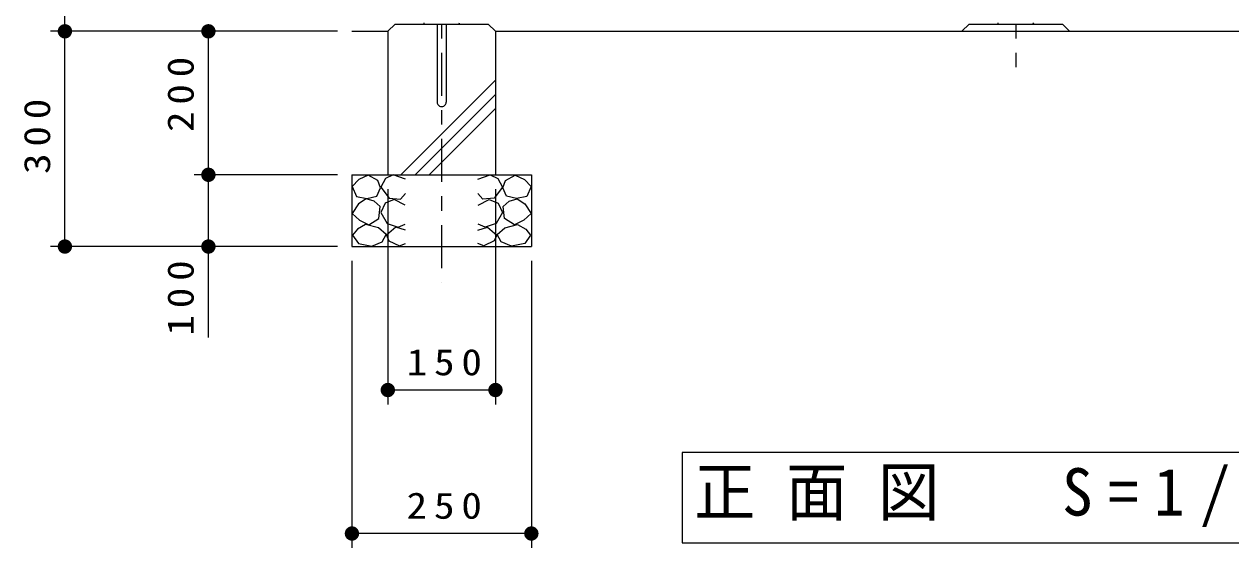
# Model space of a CAD drawing. Units: millimetres on the paper, scale 1:20. Extents: x -365 to 12, y -47 to 257.
# Drawn here: x -322.6 to -238.5, y 62.1 to 98.6 of the extents above; entities that cross this region are included whole.
import ezdxf

# ---------------------------------------------------------------- set-up
doc = ezdxf.new("R2010")
doc.units = ezdxf.units.MM
doc.linetypes.add('USER2', pattern=[6, 3, -1, 1, -1])
doc.layers.add('LY_1', color=7, linetype='Continuous', lineweight=25)
doc.styles.add('ＭＳ ゴシック', font='')
doc.styles.get('ＭＳ ゴシック').set_extended_font_data('MS Gothic')

# ---------------------------------------------------------------- blocks, each defined once
blk = doc.blocks.new('filled_dot')
at = {"color": 0, "linetype": 'Continuous', "lineweight": -2, "const_width": 1.25}
blk.add_lwpolyline([(-0.625, 0, 1), (0.625, 0, 1)], format="xyb", close=True, dxfattribs=at)

msp = doc.modelspace()

# ---------------------------------------------------------------- linework, layer by layer
at = {"layer": 'LY_1', "linetype": 'USER2', "lineweight": 13}
for p, q in [((-293.479, 138.586), (-293.479, 80.586)), ((-253.479, 138.586), (-253.479, 95.586))]:
    msp.add_line(p, q, dxfattribs=at)
at = {"layer": 'LY_1', "lineweight": 13}
for p, q in [((-319.729, 98.086), (-319.729, 136.086)), ((-300.729, 98.086), (-320.729, 98.086)), ((-319.729, 83.086), (-319.729, 98.086)), ((-309.729, 88.086), (-309.729, 98.086)), ((-296.323, 88.086), (-289.729, 94.68)), ((-295.333, 88.086), (-289.729, 93.69)), ((-294.343, 88.086), (-289.729, 92.701)), ((-300.729, 88.086), (-310.729, 88.086)), ((-309.729, 76.74), (-309.729, 88.086)), ((-297.229, 87.086), (-297.229, 72.086)), ((-289.729, 87.086), (-289.729, 72.086)), ((-300.729, 83.086), (-320.729, 83.086)), ((-299.729, 82.086), (-299.729, 62.086)), ((-287.229, 82.086), (-287.229, 62.086)), ((-289.729, 73.086), (-297.229, 73.086)), ((-230.229, 68.736), (-276.729, 68.736)), ((-276.729, 68.736), (-276.729, 62.436)), ((-287.229, 63.086), (-299.729, 63.086)), ((-276.729, 62.436), (-230.229, 62.436))]:
    msp.add_line(p, q, dxfattribs=at)
at = {"layer": 'LY_1'}
for p, q in [((-297.228, 98.086), (-296.728, 98.586)), ((-296.729, 98.586), (-290.229, 98.586)), ((-293.796, 98.586), (-293.796, 93.154)), ((-293.161, 98.586), (-293.161, 93.154)), ((-290.228, 98.586), (-289.729, 98.086)), ((-257.228, 98.086), (-256.728, 98.586)), ((-256.729, 98.586), (-250.229, 98.586)), ((-250.228, 98.586), (-249.728, 98.086)), ((-299.729, 98.086), (-297.229, 98.086)), ((-297.229, 98.086), (-297.229, 88.086)), ((-289.729, 98.086), (-208.478, 98.086)), ((-289.729, 98.086), (-289.729, 88.086)), ((-299.729, 88.086), (-299.729, 83.086)), ((-299.729, 88.086), (-287.229, 88.086)), ((-287.229, 88.086), (-287.229, 83.086)), ((-299.729, 83.086), (-287.229, 83.086))]:
    msp.add_line(p, q, dxfattribs=at)
for points in [[(-298.606, 88.056), (-299.24, 87.755), (-299.715, 87.28), (-299.414, 86.583), (-298.685, 86.44), (-297.988, 86.599), (-297.735, 87.185), (-297.925, 87.692)], [(-288.351, 88.056), (-287.717, 87.755), (-287.242, 87.28), (-287.543, 86.583), (-288.272, 86.44), (-288.969, 86.599), (-289.222, 87.185), (-289.032, 87.692)], [(-298.733, 86.409), (-299.271, 86.06), (-299.715, 85.379), (-299.208, 84.919), (-298.543, 84.603), (-297.846, 85.046), (-297.766, 85.886), (-298.174, 86.248)], [(-288.224, 86.409), (-287.686, 86.06), (-287.242, 85.379), (-287.749, 84.919), (-288.414, 84.603), (-289.111, 85.046), (-289.191, 85.886), (-288.783, 86.248)], [(-298.774, 84.612), (-299.343, 84.293), (-299.68, 83.87), (-299.277, 83.304), (-298.334, 83.101), (-297.618, 83.42), (-297.345, 83.925), (-297.884, 84.381)], [(-288.183, 84.612), (-287.614, 84.293), (-287.277, 83.87), (-287.68, 83.304), (-288.623, 83.101), (-289.339, 83.42), (-289.612, 83.925), (-289.073, 84.381)]]:
    msp.add_lwpolyline(points, close=True, dxfattribs=at)
for points in [[(-296.008, 87.771), (-296.863, 88.088), (-297.402, 87.819), (-297.719, 87.217), (-297.133, 86.456), (-296.356, 86.393), (-296.008, 86.789)], [(-290.949, 87.771), (-290.094, 88.088), (-289.555, 87.819), (-289.238, 87.217), (-289.824, 86.456), (-290.601, 86.393), (-290.949, 86.789)], [(-296.024, 85.965), (-296.784, 86.361), (-297.418, 86.108), (-297.719, 85.458), (-297.275, 84.682), (-296.515, 84.444), (-296.024, 84.65)], [(-290.933, 85.965), (-290.173, 86.361), (-289.539, 86.108), (-289.238, 85.458), (-289.682, 84.682), (-290.442, 84.444), (-290.933, 84.65)], [(-296.008, 84.238), (-296.673, 84.444), (-297.323, 83.89), (-297.149, 83.494), (-296.42, 83.129), (-296.008, 83.288)], [(-290.949, 84.238), (-290.284, 84.444), (-289.634, 83.89), (-289.808, 83.494), (-290.537, 83.129), (-290.949, 83.288)]]:
    msp.add_lwpolyline(points, dxfattribs=at)
for centre, radius, start, end in [((-294.629, 98.686), 0.1, 179.99998, 270.00002), ((-292.329, 98.686), 0.1, 270.00002, 0), ((-254.629, 98.686), 0.1, 179.99998, 270.00002), ((-252.329, 98.686), 0.1, 270.00002, 0), ((-293.479, 93.154), 0.318, 179.99998, 0)]:
    msp.add_arc(centre, radius, start, end, dxfattribs=at)

# ---------------------------------------------------------------- block references
at = {"layer": 'LY_1', "lineweight": 13, "xscale": 0.4, "yscale": 0.4}
for p, rotation in [((-319.729, 98.086), 270), ((-309.729, 98.086), 270), ((-309.729, 88.086), 270), ((-319.729, 83.086), 90), ((-309.729, 83.086), 90), ((-289.729, 73.086), 180), ((-287.229, 63.086), 180)]:
    msp.add_blockref('filled_dot', p, dxfattribs=dict(at, rotation=rotation))
for p in [(-297.229, 73.086), (-299.729, 63.086)]:
    msp.add_blockref('filled_dot', p, dxfattribs=at)

# ---------------------------------------------------------------- texts
at = {"layer": 'LY_1', "char_height": 1.833, "attachment_point": 8, "rotation": 90, "style": 'ＭＳ ゴシック'}
for s, insert in [('\\T1.33;\\W1.15;200', (-310.729, 93.925)), ('\\T1.33;\\W1.15;300', (-320.729, 91.003)), ('\\T1.33;\\W1.15;100', (-310.729, 79.74))]:
    msp.add_mtext(s, dxfattribs=dict(at, insert=insert))
at = {"layer": 'LY_1', "style": 'ＭＳ ゴシック'}
for s, insert, char_height, attachment_point in [('\\T1.33;\\W1.15;150', (-293.057, 74.086), 1.833, 8), ('\\T1.5;\\W0.95;正面図\u3000S=1/20', (-253.479, 65.586), 3.299, 5), ('\\T1.33;\\W1.15;250', (-293.063, 64.086), 1.833, 8)]:
    msp.add_mtext(s, dxfattribs=dict(at, insert=insert, char_height=char_height, attachment_point=attachment_point))

doc.saveas('drawing.dxf')
